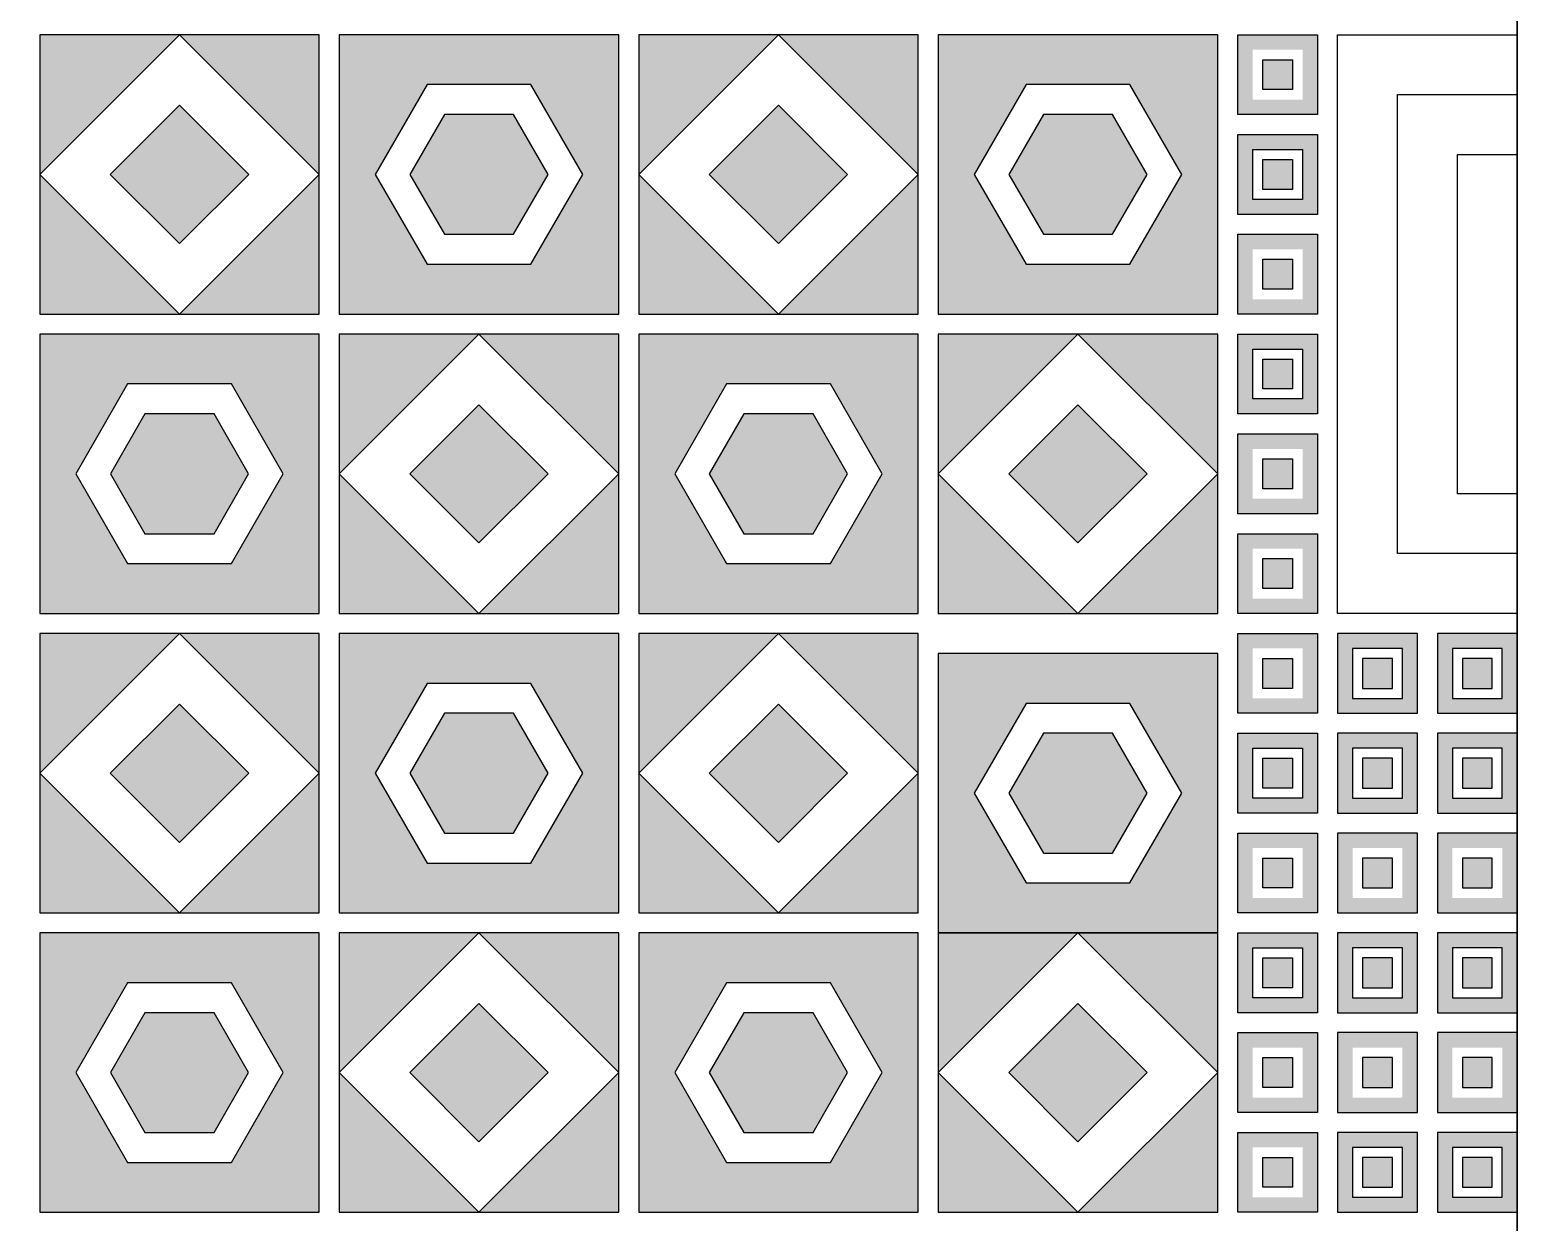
# Model space of a CAD drawing. Header units: millimetres. Extents: x -105 to 786, y -24 to 949.
# Drawn here: x 338.3 to 487.3, y 170.3 to 289.8 of the extents above; entities that cross this region are included whole.
import ezdxf

# ---------------------------------------------------------------- set-up
doc = ezdxf.new("R2010")
doc.units = ezdxf.units.MM

msp = doc.modelspace()

# ---------------------------------------------------------------- hatches: boundary and pattern name
at = {"true_color": 0x7aafdf}
h = msp.add_hatch(color=143, dxfattribs=at)
h.dxf.hatch_style = 1
h.paths.add_polyline_path([(367.299, 275.282), (353.299, 261.282), (367.299, 261.282)])
h.paths.add_polyline_path([(367.299, 289.282), (353.299, 289.282), (367.299, 275.282)])
h.paths.add_polyline_path([(353.299, 289.282), (339.299, 289.282), (339.299, 275.282)])
h.paths.add_polyline_path([(339.299, 275.282), (339.299, 261.282), (353.299, 261.282)])
h.paths.add_polyline_path([(390.227, 275.282), (386.763, 281.282), (379.835, 281.282), (376.371, 275.282), (379.835, 269.282), (386.763, 269.282)])
at = {"true_color": 0x636466}
h = msp.add_hatch(color=251, dxfattribs=at)
h.dxf.hatch_style = 1
h.paths.add_polyline_path([(353.299, 282.21), (346.37, 275.282), (353.299, 268.353), (360.228, 275.282)])
h.paths.add_polyline_path([(397.299, 289.282), (369.299, 289.282), (369.299, 261.282), (397.299, 261.282)])
h.paths.add_polyline_path([(372.907, 275.282), (378.103, 284.282), (388.495, 284.282), (393.691, 275.282), (388.495, 266.282), (378.103, 266.282)], flags=16)
h.paths.add_polyline_path([(379.835, 269.282), (376.371, 275.282), (379.835, 281.282), (386.763, 281.282), (390.227, 275.282), (386.763, 269.282)], flags=0)
at = {"true_color": 0x7aafdf}
h = msp.add_hatch(color=143, dxfattribs=at)
h.dxf.hatch_style = 1
h.paths.add_polyline_path([(399.299, 275.282), (399.299, 261.282), (413.299, 261.282)])
h.paths.add_polyline_path([(413.299, 289.282), (399.299, 289.282), (399.299, 275.282)])
h.paths.add_polyline_path([(427.299, 289.282), (413.299, 289.282), (427.299, 275.282)])
h.paths.add_polyline_path([(427.299, 275.282), (413.299, 261.282), (427.299, 261.282)])
at = {"true_color": 0x636466}
h = msp.add_hatch(color=251, dxfattribs=at)
h.dxf.hatch_style = 1
h.paths.add_polyline_path([(457.299, 289.282), (429.299, 289.282), (429.299, 261.282), (457.299, 261.282)])
h.paths.add_polyline_path([(438.103, 284.282), (448.495, 284.282), (453.691, 275.282), (448.495, 266.282), (438.103, 266.282), (432.907, 275.282)], flags=16)
h.paths.add_polyline_path([(439.835, 281.282), (446.763, 281.282), (450.227, 275.282), (446.763, 269.282), (439.835, 269.282), (436.371, 275.282)], flags=0)
h = msp.add_hatch(color=12)
h.dxf.hatch_style = 1
h.paths.add_polyline_path([(459.299, 289.282), (467.299, 289.282), (467.299, 281.282), (459.299, 281.282)])
h.paths.add_polyline_path([(460.799, 287.782), (460.799, 282.782), (465.799, 282.782), (465.799, 287.782)], flags=16)
h.paths.add_polyline_path([(461.799, 286.782), (461.799, 283.782), (464.799, 283.782), (464.799, 286.782)], flags=0)
h.paths.add_polyline_path([(461.799, 286.782), (464.799, 286.782), (464.799, 283.782), (461.799, 283.782)], flags=0)
h = msp.add_hatch(color=12)
h.dxf.hatch_style = 1
h.paths.add_polyline_path([(461.799, 286.782), (464.799, 286.782), (464.799, 283.782), (461.799, 283.782)])
h = msp.add_hatch(color=251, dxfattribs=at)
h.dxf.hatch_style = 1
h.paths.add_polyline_path([(420.228, 275.282), (413.299, 282.21), (406.37, 275.282), (413.299, 268.353)])
at = {"true_color": 0x7aafdf}
h = msp.add_hatch(color=143, dxfattribs=at)
h.dxf.hatch_style = 1
h.paths.add_polyline_path([(450.227, 275.282), (446.763, 281.282), (439.835, 281.282), (436.371, 275.282), (439.835, 269.282), (446.763, 269.282)])
h = msp.add_hatch(color=12)
h.dxf.hatch_style = 1
h.paths.add_polyline_path([(459.299, 279.282), (467.299, 279.282), (467.299, 271.282), (459.299, 271.282)])
h.paths.add_polyline_path([(460.799, 277.782), (460.799, 272.782), (465.799, 272.782), (465.799, 277.782)], flags=16)
h.paths.add_polyline_path([(461.799, 276.782), (461.799, 273.782), (464.799, 273.782), (464.799, 276.782)], flags=0)
h.paths.add_polyline_path([(461.799, 276.782), (464.799, 276.782), (464.799, 273.782), (461.799, 273.782)], flags=0)
h = msp.add_hatch(color=12)
h.dxf.hatch_style = 1
h.paths.add_polyline_path([(461.799, 276.782), (464.799, 276.782), (464.799, 273.782), (461.799, 273.782)])
h = msp.add_hatch(color=12)
h.dxf.hatch_style = 1
h.paths.add_polyline_path([(459.299, 269.282), (467.299, 269.282), (467.299, 261.282), (459.299, 261.282)])
h.paths.add_polyline_path([(460.799, 267.782), (460.799, 262.782), (465.799, 262.782), (465.799, 267.782)], flags=16)
h.paths.add_polyline_path([(461.799, 266.782), (461.799, 263.782), (464.799, 263.782), (464.799, 266.782)], flags=0)
h.paths.add_polyline_path([(461.799, 266.782), (464.799, 266.782), (464.799, 263.782), (461.799, 263.782)], flags=0)
h = msp.add_hatch(color=12)
h.dxf.hatch_style = 1
h.paths.add_polyline_path([(461.799, 266.782), (464.799, 266.782), (464.799, 263.782), (461.799, 263.782)])
h = msp.add_hatch(color=143, dxfattribs=at)
h.dxf.hatch_style = 1
h.paths.add_polyline_path([(337.299, 245.282), (323.299, 231.282), (337.299, 231.282)])
h.paths.add_polyline_path([(337.299, 259.282), (323.299, 259.282), (337.299, 245.282)])
h.paths.add_polyline_path([(323.299, 259.282), (309.299, 259.282), (309.299, 245.282)])
h.paths.add_polyline_path([(309.299, 245.282), (309.299, 231.282), (323.299, 231.282)])
h.paths.add_polyline_path([(360.227, 245.282), (356.763, 251.282), (349.835, 251.282), (346.371, 245.282), (349.835, 239.282), (356.763, 239.282)])
at = {"true_color": 0x636466}
h = msp.add_hatch(color=251, dxfattribs=at)
h.dxf.hatch_style = 1
h.paths.add_polyline_path([(323.299, 252.21), (316.37, 245.282), (323.299, 238.353), (330.228, 245.282)])
h.paths.add_polyline_path([(367.299, 259.282), (339.299, 259.282), (339.299, 231.282), (367.299, 231.282)])
h.paths.add_polyline_path([(342.907, 245.282), (348.103, 254.282), (358.495, 254.282), (363.691, 245.282), (358.495, 236.282), (348.103, 236.282)], flags=16)
h.paths.add_polyline_path([(349.835, 239.282), (346.371, 245.282), (349.835, 251.282), (356.763, 251.282), (360.227, 245.282), (356.763, 239.282)], flags=0)
at = {"true_color": 0x7aafdf}
h = msp.add_hatch(color=143, dxfattribs=at)
h.dxf.hatch_style = 1
h.paths.add_polyline_path([(397.299, 245.282), (383.299, 231.282), (397.299, 231.282)])
h.paths.add_polyline_path([(397.299, 259.282), (383.299, 259.282), (397.299, 245.282)])
h.paths.add_polyline_path([(383.299, 259.282), (369.299, 259.282), (369.299, 245.282)])
h.paths.add_polyline_path([(369.299, 245.282), (369.299, 231.282), (383.299, 231.282)])
h.paths.add_polyline_path([(420.227, 245.282), (416.763, 251.282), (409.835, 251.282), (406.371, 245.282), (409.835, 239.282), (416.763, 239.282)])
at = {"true_color": 0x636466}
h = msp.add_hatch(color=251, dxfattribs=at)
h.dxf.hatch_style = 1
h.paths.add_polyline_path([(383.299, 252.21), (376.37, 245.282), (383.299, 238.353), (390.228, 245.282)])
h.paths.add_polyline_path([(427.299, 259.282), (399.299, 259.282), (399.299, 231.282), (427.299, 231.282)])
h.paths.add_polyline_path([(402.907, 245.282), (408.103, 254.282), (418.495, 254.282), (423.691, 245.282), (418.495, 236.282), (408.103, 236.282)], flags=16)
h.paths.add_polyline_path([(409.835, 239.282), (406.371, 245.282), (409.835, 251.282), (416.763, 251.282), (420.227, 245.282), (416.763, 239.282)], flags=0)
at = {"true_color": 0x7aafdf}
h = msp.add_hatch(color=143, dxfattribs=at)
h.dxf.hatch_style = 1
h.paths.add_polyline_path([(429.299, 245.282), (429.299, 231.282), (443.299, 231.282)])
h.paths.add_polyline_path([(443.299, 259.282), (429.299, 259.282), (429.299, 245.282)])
h.paths.add_polyline_path([(457.299, 259.282), (443.299, 259.282), (457.299, 245.282)])
h.paths.add_polyline_path([(457.299, 245.282), (443.299, 231.282), (457.299, 231.282)])
h = msp.add_hatch(color=12)
h.dxf.hatch_style = 1
h.paths.add_polyline_path([(459.299, 259.282), (467.299, 259.282), (467.299, 251.282), (459.299, 251.282)])
h.paths.add_polyline_path([(460.799, 257.782), (460.799, 252.782), (465.799, 252.782), (465.799, 257.782)], flags=16)
h.paths.add_polyline_path([(461.799, 256.782), (461.799, 253.782), (464.799, 253.782), (464.799, 256.782)], flags=0)
h.paths.add_polyline_path([(461.799, 256.782), (464.799, 256.782), (464.799, 253.782), (461.799, 253.782)], flags=0)
h = msp.add_hatch(color=12)
h.dxf.hatch_style = 1
h.paths.add_polyline_path([(461.799, 256.782), (464.799, 256.782), (464.799, 253.782), (461.799, 253.782)])
at = {"true_color": 0x636466}
h = msp.add_hatch(color=251, dxfattribs=at)
h.dxf.hatch_style = 1
h.paths.add_polyline_path([(450.228, 245.282), (443.299, 252.21), (436.37, 245.282), (443.299, 238.353)])
h = msp.add_hatch(color=12)
h.dxf.hatch_style = 1
h.paths.add_polyline_path([(459.299, 249.282), (467.299, 249.282), (467.299, 241.282), (459.299, 241.282)])
h.paths.add_polyline_path([(460.799, 247.782), (460.799, 242.782), (465.799, 242.782), (465.799, 247.782)], flags=16)
h.paths.add_polyline_path([(461.799, 246.782), (461.799, 243.782), (464.799, 243.782), (464.799, 246.782)], flags=0)
h.paths.add_polyline_path([(461.799, 246.782), (464.799, 246.782), (464.799, 243.782), (461.799, 243.782)], flags=0)
h = msp.add_hatch(color=12)
h.dxf.hatch_style = 1
h.paths.add_polyline_path([(461.799, 246.782), (464.799, 246.782), (464.799, 243.782), (461.799, 243.782)])
h = msp.add_hatch(color=12)
h.dxf.hatch_style = 1
h.paths.add_polyline_path([(459.299, 239.282), (467.299, 239.282), (467.299, 231.282), (459.299, 231.282)])
h.paths.add_polyline_path([(460.799, 237.782), (460.799, 232.782), (465.799, 232.782), (465.799, 237.782)], flags=16)
h.paths.add_polyline_path([(461.799, 236.782), (461.799, 233.782), (464.799, 233.782), (464.799, 236.782)], flags=0)
h.paths.add_polyline_path([(461.799, 236.782), (464.799, 236.782), (464.799, 233.782), (461.799, 233.782)], flags=0)
h = msp.add_hatch(color=12)
h.dxf.hatch_style = 1
h.paths.add_polyline_path([(461.799, 236.782), (464.799, 236.782), (464.799, 233.782), (461.799, 233.782)])
at = {"true_color": 0x7aafdf}
h = msp.add_hatch(color=143, dxfattribs=at)
h.dxf.hatch_style = 1
h.paths.add_polyline_path([(367.299, 215.282), (353.299, 201.282), (367.299, 201.282)])
h.paths.add_polyline_path([(367.299, 229.282), (353.299, 229.282), (367.299, 215.282)])
h.paths.add_polyline_path([(353.299, 229.282), (339.299, 229.282), (339.299, 215.282)])
h.paths.add_polyline_path([(339.299, 215.282), (339.299, 201.282), (353.299, 201.282)])
h.paths.add_polyline_path([(390.227, 215.282), (386.763, 221.282), (379.835, 221.282), (376.371, 215.282), (379.835, 209.282), (386.763, 209.282)])
at = {"true_color": 0x636466}
h = msp.add_hatch(color=251, dxfattribs=at)
h.dxf.hatch_style = 1
h.paths.add_polyline_path([(353.299, 222.21), (346.37, 215.282), (353.299, 208.353), (360.228, 215.282)])
h.paths.add_polyline_path([(397.299, 229.282), (369.299, 229.282), (369.299, 201.282), (397.299, 201.282)])
h.paths.add_polyline_path([(372.907, 215.282), (378.103, 224.282), (388.495, 224.282), (393.691, 215.282), (388.495, 206.282), (378.103, 206.282)], flags=16)
h.paths.add_polyline_path([(379.835, 209.282), (376.371, 215.282), (379.835, 221.282), (386.763, 221.282), (390.227, 215.282), (386.763, 209.282)], flags=0)
at = {"true_color": 0x7aafdf}
h = msp.add_hatch(color=143, dxfattribs=at)
h.dxf.hatch_style = 1
h.paths.add_polyline_path([(399.299, 215.282), (399.299, 201.282), (413.299, 201.282)])
h.paths.add_polyline_path([(413.299, 229.282), (399.299, 229.282), (399.299, 215.282)])
h.paths.add_polyline_path([(427.299, 229.282), (413.299, 229.282), (427.299, 215.282)])
h.paths.add_polyline_path([(427.299, 215.282), (413.299, 201.282), (427.299, 201.282)])
h = msp.add_hatch(color=12)
h.dxf.hatch_style = 1
h.paths.add_polyline_path([(459.299, 229.282), (467.299, 229.282), (467.299, 221.282), (459.299, 221.282)])
h.paths.add_polyline_path([(460.799, 227.782), (460.799, 222.782), (465.799, 222.782), (465.799, 227.782)], flags=16)
h.paths.add_polyline_path([(461.799, 226.782), (461.799, 223.782), (464.799, 223.782), (464.799, 226.782)], flags=0)
h.paths.add_polyline_path([(461.799, 226.782), (464.799, 226.782), (464.799, 223.782), (461.799, 223.782)], flags=0)
h = msp.add_hatch(color=12)
h.dxf.hatch_style = 1
h.paths.add_polyline_path([(469.299, 221.282), (477.299, 221.282), (477.299, 229.282), (469.299, 229.282)])
h.paths.add_polyline_path([(470.799, 222.782), (470.799, 227.782), (475.799, 227.782), (475.799, 222.782)], flags=16)
h.paths.add_polyline_path([(471.799, 223.782), (471.799, 226.782), (474.799, 226.782), (474.799, 223.782)], flags=0)
h.paths.add_polyline_path([(471.799, 223.782), (474.799, 223.782), (474.799, 226.782), (471.799, 226.782)], flags=0)
h = msp.add_hatch(color=12)
h.dxf.hatch_style = 1
h.paths.add_polyline_path([(479.299, 221.282), (487.299, 221.282), (487.299, 229.282), (479.299, 229.282)])
h.paths.add_polyline_path([(480.799, 222.782), (480.799, 227.782), (485.799, 227.782), (485.799, 222.782)], flags=16)
h.paths.add_polyline_path([(481.799, 223.782), (481.799, 226.782), (484.799, 226.782), (484.799, 223.782)], flags=0)
h.paths.add_polyline_path([(481.799, 223.782), (484.799, 223.782), (484.799, 226.782), (481.799, 226.782)], flags=0)
at = {"true_color": 0x636466}
h = msp.add_hatch(color=251, dxfattribs=at)
h.dxf.hatch_style = 1
h.paths.add_polyline_path([(457.299, 227.282), (429.299, 227.282), (429.299, 199.282), (457.299, 199.282)])
h.paths.add_polyline_path([(438.103, 222.282), (448.495, 222.282), (453.691, 213.282), (448.495, 204.282), (438.103, 204.282), (432.907, 213.282)], flags=16)
h.paths.add_polyline_path([(439.835, 219.282), (446.763, 219.282), (450.227, 213.282), (446.763, 207.282), (439.835, 207.282), (436.371, 213.282)], flags=0)
h = msp.add_hatch(color=12)
h.dxf.hatch_style = 1
h.paths.add_polyline_path([(461.799, 226.782), (464.799, 226.782), (464.799, 223.782), (461.799, 223.782)])
h = msp.add_hatch(color=12)
h.dxf.hatch_style = 1
h.paths.add_polyline_path([(471.799, 223.782), (474.799, 223.782), (474.799, 226.782), (471.799, 226.782)])
h = msp.add_hatch(color=12)
h.dxf.hatch_style = 1
h.paths.add_polyline_path([(481.799, 223.782), (484.799, 223.782), (484.799, 226.782), (481.799, 226.782)])
h = msp.add_hatch(color=251, dxfattribs=at)
h.dxf.hatch_style = 1
h.paths.add_polyline_path([(420.228, 215.282), (413.299, 222.21), (406.37, 215.282), (413.299, 208.353)])
at = {"true_color": 0x7aafdf}
h = msp.add_hatch(color=143, dxfattribs=at)
h.dxf.hatch_style = 1
h.paths.add_polyline_path([(450.227, 213.282), (446.763, 219.282), (439.835, 219.282), (436.371, 213.282), (439.835, 207.282), (446.763, 207.282)])
h = msp.add_hatch(color=12)
h.dxf.hatch_style = 1
h.paths.add_polyline_path([(459.299, 219.282), (467.299, 219.282), (467.299, 211.282), (459.299, 211.282)])
h.paths.add_polyline_path([(460.799, 217.782), (460.799, 212.782), (465.799, 212.782), (465.799, 217.782)], flags=16)
h.paths.add_polyline_path([(461.799, 216.782), (461.799, 213.782), (464.799, 213.782), (464.799, 216.782)], flags=0)
h.paths.add_polyline_path([(461.799, 216.782), (464.799, 216.782), (464.799, 213.782), (461.799, 213.782)], flags=0)
h = msp.add_hatch(color=12)
h.dxf.hatch_style = 1
h.paths.add_polyline_path([(469.299, 211.282), (477.299, 211.282), (477.299, 219.282), (469.299, 219.282)])
h.paths.add_polyline_path([(470.799, 212.782), (470.799, 217.782), (475.799, 217.782), (475.799, 212.782)], flags=16)
h.paths.add_polyline_path([(471.799, 213.782), (471.799, 216.782), (474.799, 216.782), (474.799, 213.782)], flags=0)
h.paths.add_polyline_path([(471.799, 213.782), (474.799, 213.782), (474.799, 216.782), (471.799, 216.782)], flags=0)
h = msp.add_hatch(color=12)
h.dxf.hatch_style = 1
h.paths.add_polyline_path([(479.299, 211.282), (487.299, 211.282), (487.299, 219.282), (479.299, 219.282)])
h.paths.add_polyline_path([(480.799, 212.782), (480.799, 217.782), (485.799, 217.782), (485.799, 212.782)], flags=16)
h.paths.add_polyline_path([(481.799, 213.782), (481.799, 216.782), (484.799, 216.782), (484.799, 213.782)], flags=0)
h.paths.add_polyline_path([(481.799, 213.782), (484.799, 213.782), (484.799, 216.782), (481.799, 216.782)], flags=0)
h = msp.add_hatch(color=12)
h.dxf.hatch_style = 1
h.paths.add_polyline_path([(461.799, 216.782), (464.799, 216.782), (464.799, 213.782), (461.799, 213.782)])
h = msp.add_hatch(color=12)
h.dxf.hatch_style = 1
h.paths.add_polyline_path([(471.799, 213.782), (474.799, 213.782), (474.799, 216.782), (471.799, 216.782)])
h = msp.add_hatch(color=12)
h.dxf.hatch_style = 1
h.paths.add_polyline_path([(481.799, 213.782), (484.799, 213.782), (484.799, 216.782), (481.799, 216.782)])
h = msp.add_hatch(color=12)
h.dxf.hatch_style = 1
h.paths.add_polyline_path([(459.299, 209.282), (467.299, 209.282), (467.299, 201.282), (459.299, 201.282)])
h.paths.add_polyline_path([(460.799, 207.782), (460.799, 202.782), (465.799, 202.782), (465.799, 207.782)], flags=16)
h.paths.add_polyline_path([(461.799, 206.782), (461.799, 203.782), (464.799, 203.782), (464.799, 206.782)], flags=0)
h.paths.add_polyline_path([(461.799, 206.782), (464.799, 206.782), (464.799, 203.782), (461.799, 203.782)], flags=0)
h = msp.add_hatch(color=12)
h.dxf.hatch_style = 1
h.paths.add_polyline_path([(469.299, 201.282), (477.299, 201.282), (477.299, 209.282), (469.299, 209.282)])
h.paths.add_polyline_path([(470.799, 202.782), (470.799, 207.782), (475.799, 207.782), (475.799, 202.782)], flags=16)
h.paths.add_polyline_path([(471.799, 203.782), (471.799, 206.782), (474.799, 206.782), (474.799, 203.782)], flags=0)
h.paths.add_polyline_path([(471.799, 203.782), (474.799, 203.782), (474.799, 206.782), (471.799, 206.782)], flags=0)
h = msp.add_hatch(color=12)
h.dxf.hatch_style = 1
h.paths.add_polyline_path([(479.299, 201.282), (487.299, 201.282), (487.299, 209.282), (479.299, 209.282)])
h.paths.add_polyline_path([(480.799, 202.782), (480.799, 207.782), (485.799, 207.782), (485.799, 202.782)], flags=16)
h.paths.add_polyline_path([(481.799, 203.782), (481.799, 206.782), (484.799, 206.782), (484.799, 203.782)], flags=0)
h.paths.add_polyline_path([(481.799, 203.782), (484.799, 203.782), (484.799, 206.782), (481.799, 206.782)], flags=0)
h = msp.add_hatch(color=12)
h.dxf.hatch_style = 1
h.paths.add_polyline_path([(461.799, 206.782), (464.799, 206.782), (464.799, 203.782), (461.799, 203.782)])
h = msp.add_hatch(color=12)
h.dxf.hatch_style = 1
h.paths.add_polyline_path([(471.799, 203.782), (474.799, 203.782), (474.799, 206.782), (471.799, 206.782)])
h = msp.add_hatch(color=12)
h.dxf.hatch_style = 1
h.paths.add_polyline_path([(481.799, 203.782), (484.799, 203.782), (484.799, 206.782), (481.799, 206.782)])
at = {"true_color": 0x636466}
h = msp.add_hatch(color=251, dxfattribs=at)
h.dxf.hatch_style = 1
h.paths.add_polyline_path([(367.299, 199.282), (339.299, 199.282), (339.299, 171.282), (367.299, 171.282)])
h.paths.add_polyline_path([(348.103, 194.282), (358.495, 194.282), (363.691, 185.282), (358.495, 176.282), (348.103, 176.282), (342.907, 185.282)], flags=16)
h.paths.add_polyline_path([(349.835, 191.282), (356.763, 191.282), (360.227, 185.282), (356.763, 179.282), (349.835, 179.282), (346.371, 185.282)], flags=0)
at = {"true_color": 0x7aafdf}
h = msp.add_hatch(color=143, dxfattribs=at)
h.dxf.hatch_style = 1
h.paths.add_polyline_path([(397.299, 185.282), (383.299, 171.282), (397.299, 171.282)])
h.paths.add_polyline_path([(397.299, 199.282), (383.299, 199.282), (397.299, 185.282)])
h.paths.add_polyline_path([(383.299, 199.282), (369.299, 199.282), (369.299, 185.282)])
h.paths.add_polyline_path([(369.299, 185.282), (369.299, 171.282), (383.299, 171.282)])
h.paths.add_polyline_path([(420.227, 185.282), (416.763, 191.282), (409.835, 191.282), (406.371, 185.282), (409.835, 179.282), (416.763, 179.282)])
at = {"true_color": 0x636466}
h = msp.add_hatch(color=251, dxfattribs=at)
h.dxf.hatch_style = 1
h.paths.add_polyline_path([(383.299, 192.21), (376.37, 185.282), (383.299, 178.353), (390.228, 185.282)])
h.paths.add_polyline_path([(427.299, 199.282), (399.299, 199.282), (399.299, 171.282), (427.299, 171.282)])
h.paths.add_polyline_path([(402.907, 185.282), (408.103, 194.282), (418.495, 194.282), (423.691, 185.282), (418.495, 176.282), (408.103, 176.282)], flags=16)
h.paths.add_polyline_path([(409.835, 179.282), (406.371, 185.282), (409.835, 191.282), (416.763, 191.282), (420.227, 185.282), (416.763, 179.282)], flags=0)
at = {"true_color": 0x7aafdf}
h = msp.add_hatch(color=143, dxfattribs=at)
h.dxf.hatch_style = 1
h.paths.add_polyline_path([(429.299, 185.282), (429.299, 171.282), (443.299, 171.282)])
h.paths.add_polyline_path([(443.299, 199.282), (429.299, 199.282), (429.299, 185.282)])
h.paths.add_polyline_path([(457.299, 199.282), (443.299, 199.282), (457.299, 185.282)])
h.paths.add_polyline_path([(457.299, 185.282), (443.299, 171.282), (457.299, 171.282)])
h = msp.add_hatch(color=12)
h.dxf.hatch_style = 1
h.paths.add_polyline_path([(459.299, 199.282), (467.299, 199.282), (467.299, 191.282), (459.299, 191.282)])
h.paths.add_polyline_path([(460.799, 197.782), (460.799, 192.782), (465.799, 192.782), (465.799, 197.782)], flags=16)
h.paths.add_polyline_path([(461.799, 196.782), (461.799, 193.782), (464.799, 193.782), (464.799, 196.782)], flags=0)
h.paths.add_polyline_path([(461.799, 196.782), (464.799, 196.782), (464.799, 193.782), (461.799, 193.782)], flags=0)
h = msp.add_hatch(color=12)
h.dxf.hatch_style = 1
h.paths.add_polyline_path([(469.299, 191.282), (477.299, 191.282), (477.299, 199.282), (469.299, 199.282)])
h.paths.add_polyline_path([(470.799, 192.782), (470.799, 197.782), (475.799, 197.782), (475.799, 192.782)], flags=16)
h.paths.add_polyline_path([(471.799, 193.782), (471.799, 196.782), (474.799, 196.782), (474.799, 193.782)], flags=0)
h.paths.add_polyline_path([(471.799, 193.782), (474.799, 193.782), (474.799, 196.782), (471.799, 196.782)], flags=0)
h = msp.add_hatch(color=12)
h.dxf.hatch_style = 1
h.paths.add_polyline_path([(479.299, 191.282), (487.299, 191.282), (487.299, 199.282), (479.299, 199.282)])
h.paths.add_polyline_path([(480.799, 192.782), (480.799, 197.782), (485.799, 197.782), (485.799, 192.782)], flags=16)
h.paths.add_polyline_path([(481.799, 193.782), (481.799, 196.782), (484.799, 196.782), (484.799, 193.782)], flags=0)
h.paths.add_polyline_path([(481.799, 193.782), (484.799, 193.782), (484.799, 196.782), (481.799, 196.782)], flags=0)
h = msp.add_hatch(color=12)
h.dxf.hatch_style = 1
h.paths.add_polyline_path([(461.799, 196.782), (464.799, 196.782), (464.799, 193.782), (461.799, 193.782)])
h = msp.add_hatch(color=12)
h.dxf.hatch_style = 1
h.paths.add_polyline_path([(471.799, 193.782), (474.799, 193.782), (474.799, 196.782), (471.799, 196.782)])
h = msp.add_hatch(color=12)
h.dxf.hatch_style = 1
h.paths.add_polyline_path([(481.799, 193.782), (484.799, 193.782), (484.799, 196.782), (481.799, 196.782)])
at = {"true_color": 0x636466}
h = msp.add_hatch(color=251, dxfattribs=at)
h.dxf.hatch_style = 1
h.paths.add_polyline_path([(450.228, 185.282), (443.299, 192.21), (436.37, 185.282), (443.299, 178.353)])
at = {"true_color": 0x7aafdf}
h = msp.add_hatch(color=143, dxfattribs=at)
h.dxf.hatch_style = 1
h.paths.add_polyline_path([(360.227, 185.282), (356.763, 191.282), (349.835, 191.282), (346.371, 185.282), (349.835, 179.282), (356.763, 179.282)])
h = msp.add_hatch(color=12)
h.dxf.hatch_style = 1
h.paths.add_polyline_path([(459.299, 189.282), (467.299, 189.282), (467.299, 181.282), (459.299, 181.282)])
h.paths.add_polyline_path([(460.799, 187.782), (460.799, 182.782), (465.799, 182.782), (465.799, 187.782)], flags=16)
h.paths.add_polyline_path([(461.799, 186.782), (461.799, 183.782), (464.799, 183.782), (464.799, 186.782)], flags=0)
h.paths.add_polyline_path([(461.799, 186.782), (464.799, 186.782), (464.799, 183.782), (461.799, 183.782)], flags=0)
h = msp.add_hatch(color=12)
h.dxf.hatch_style = 1
h.paths.add_polyline_path([(469.299, 181.282), (477.299, 181.282), (477.299, 189.282), (469.299, 189.282)])
h.paths.add_polyline_path([(470.799, 182.782), (470.799, 187.782), (475.799, 187.782), (475.799, 182.782)], flags=16)
h.paths.add_polyline_path([(471.799, 183.782), (471.799, 186.782), (474.799, 186.782), (474.799, 183.782)], flags=0)
h.paths.add_polyline_path([(471.799, 183.782), (474.799, 183.782), (474.799, 186.782), (471.799, 186.782)], flags=0)
h = msp.add_hatch(color=12)
h.dxf.hatch_style = 1
h.paths.add_polyline_path([(479.299, 181.282), (487.299, 181.282), (487.299, 189.282), (479.299, 189.282)])
h.paths.add_polyline_path([(480.799, 182.782), (480.799, 187.782), (485.799, 187.782), (485.799, 182.782)], flags=16)
h.paths.add_polyline_path([(481.799, 183.782), (481.799, 186.782), (484.799, 186.782), (484.799, 183.782)], flags=0)
h.paths.add_polyline_path([(481.799, 183.782), (484.799, 183.782), (484.799, 186.782), (481.799, 186.782)], flags=0)
h = msp.add_hatch(color=12)
h.dxf.hatch_style = 1
h.paths.add_polyline_path([(461.799, 186.782), (464.799, 186.782), (464.799, 183.782), (461.799, 183.782)])
h = msp.add_hatch(color=12)
h.dxf.hatch_style = 1
h.paths.add_polyline_path([(471.799, 183.782), (474.799, 183.782), (474.799, 186.782), (471.799, 186.782)])
h = msp.add_hatch(color=12)
h.dxf.hatch_style = 1
h.paths.add_polyline_path([(481.799, 183.782), (484.799, 183.782), (484.799, 186.782), (481.799, 186.782)])
h = msp.add_hatch(color=12)
h.dxf.hatch_style = 1
h.paths.add_polyline_path([(459.299, 179.282), (467.299, 179.282), (467.299, 171.282), (459.299, 171.282)])
h.paths.add_polyline_path([(460.799, 177.782), (460.799, 172.782), (465.799, 172.782), (465.799, 177.782)], flags=16)
h.paths.add_polyline_path([(461.799, 176.782), (461.799, 173.782), (464.799, 173.782), (464.799, 176.782)], flags=0)
h.paths.add_polyline_path([(461.799, 176.782), (464.799, 176.782), (464.799, 173.782), (461.799, 173.782)], flags=0)
h = msp.add_hatch(color=12)
h.dxf.hatch_style = 1
h.paths.add_polyline_path([(469.299, 171.282), (477.299, 171.282), (477.299, 179.282), (469.299, 179.282)])
h.paths.add_polyline_path([(470.799, 172.782), (470.799, 177.782), (475.799, 177.782), (475.799, 172.782)], flags=16)
h.paths.add_polyline_path([(471.799, 173.782), (471.799, 176.782), (474.799, 176.782), (474.799, 173.782)], flags=0)
h.paths.add_polyline_path([(471.799, 173.782), (474.799, 173.782), (474.799, 176.782), (471.799, 176.782)], flags=0)
h = msp.add_hatch(color=12)
h.dxf.hatch_style = 1
h.paths.add_polyline_path([(479.299, 171.282), (487.299, 171.282), (487.299, 179.282), (479.299, 179.282)])
h.paths.add_polyline_path([(480.799, 172.782), (480.799, 177.782), (485.799, 177.782), (485.799, 172.782)], flags=16)
h.paths.add_polyline_path([(481.799, 173.782), (481.799, 176.782), (484.799, 176.782), (484.799, 173.782)], flags=0)
h.paths.add_polyline_path([(481.799, 173.782), (484.799, 173.782), (484.799, 176.782), (481.799, 176.782)], flags=0)
h = msp.add_hatch(color=12)
h.dxf.hatch_style = 1
h.paths.add_polyline_path([(461.799, 176.782), (464.799, 176.782), (464.799, 173.782), (461.799, 173.782)])
h = msp.add_hatch(color=12)
h.dxf.hatch_style = 1
h.paths.add_polyline_path([(471.799, 173.782), (474.799, 173.782), (474.799, 176.782), (471.799, 176.782)])
h = msp.add_hatch(color=12)
h.dxf.hatch_style = 1
h.paths.add_polyline_path([(481.799, 173.782), (484.799, 173.782), (484.799, 176.782), (481.799, 176.782)])

# ---------------------------------------------------------------- linework, layer by layer
for p, q in [((487.299, 439.282), (487.299, 81.282)), ((487.299, 81.282), (487.299, 439.282)), ((339.299, 275.282), (353.299, 289.282)), ((353.299, 289.282), (367.299, 275.282)), ((399.299, 275.282), (413.299, 289.282)), ((413.299, 289.282), (427.299, 275.282)), ((469.299, 231.282), (469.299, 289.282)), ((469.299, 289.282), (487.299, 289.282)), ((475.299, 237.282), (475.299, 283.282)), ((475.299, 283.282), (487.299, 283.282)), ((346.37, 275.282), (353.299, 282.21)), ((353.299, 282.21), (360.228, 275.282)), ((406.37, 275.282), (413.299, 282.21)), ((413.299, 282.21), (420.228, 275.282)), ((481.299, 243.282), (481.299, 277.282)), ((481.299, 277.282), (487.299, 277.282)), ((353.299, 261.282), (339.299, 275.282)), ((353.299, 268.353), (346.37, 275.282)), ((367.299, 275.282), (353.299, 261.282)), ((360.228, 275.282), (353.299, 268.353)), ((413.299, 261.282), (399.299, 275.282)), ((413.299, 268.353), (406.37, 275.282)), ((427.299, 275.282), (413.299, 261.282)), ((420.228, 275.282), (413.299, 268.353)), ((369.299, 245.282), (383.299, 259.282)), ((383.299, 259.282), (397.299, 245.282)), ((429.299, 245.282), (443.299, 259.282)), ((443.299, 259.282), (457.299, 245.282)), ((376.37, 245.282), (383.299, 252.21)), ((383.299, 252.21), (390.228, 245.282)), ((436.37, 245.282), (443.299, 252.21)), ((443.299, 252.21), (450.228, 245.282)), ((383.299, 231.282), (369.299, 245.282)), ((383.299, 238.353), (376.37, 245.282)), ((397.299, 245.282), (383.299, 231.282)), ((390.228, 245.282), (383.299, 238.353)), ((443.299, 231.282), (429.299, 245.282)), ((443.299, 238.353), (436.37, 245.282)), ((457.299, 245.282), (443.299, 231.282)), ((450.228, 245.282), (443.299, 238.353)), ((487.299, 243.282), (481.299, 243.282)), ((487.299, 237.282), (475.299, 237.282)), ((487.299, 231.282), (469.299, 231.282)), ((487.299, 231.282), (469.299, 231.282)), ((487.299, 231.282), (469.299, 231.282)), ((487.299, 229.282), (487.299, 231.282)), ((339.299, 215.282), (353.299, 229.282)), ((353.299, 229.282), (367.299, 215.282)), ((399.299, 215.282), (413.299, 229.282)), ((413.299, 229.282), (427.299, 215.282)), ((346.37, 215.282), (353.299, 222.21)), ((353.299, 222.21), (360.228, 215.282)), ((406.37, 215.282), (413.299, 222.21)), ((413.299, 222.21), (420.228, 215.282)), ((353.299, 201.282), (339.299, 215.282)), ((353.299, 208.353), (346.37, 215.282)), ((367.299, 215.282), (353.299, 201.282)), ((360.228, 215.282), (353.299, 208.353)), ((413.299, 201.282), (399.299, 215.282)), ((413.299, 208.353), (406.37, 215.282)), ((427.299, 215.282), (413.299, 201.282)), ((420.228, 215.282), (413.299, 208.353)), ((369.299, 185.282), (383.299, 199.282)), ((383.299, 199.282), (397.299, 185.282)), ((429.299, 185.282), (443.299, 199.282)), ((443.299, 199.282), (457.299, 185.282)), ((487.299, 199.282), (479.299, 199.282)), ((376.37, 185.282), (383.299, 192.21)), ((383.299, 192.21), (390.228, 185.282)), ((436.37, 185.282), (443.299, 192.21)), ((443.299, 192.21), (450.228, 185.282)), ((487.299, 188.282), (487.299, 186.282)), ((383.299, 171.282), (369.299, 185.282)), ((383.299, 178.353), (376.37, 185.282)), ((397.299, 185.282), (383.299, 171.282)), ((390.228, 185.282), (383.299, 178.353)), ((443.299, 171.282), (429.299, 185.282)), ((443.299, 178.353), (436.37, 185.282)), ((457.299, 185.282), (443.299, 171.282)), ((450.228, 185.282), (443.299, 178.353))]:
    msp.add_line(p, q)
for points in [[(339.299, 261.282), (367.299, 261.282), (367.299, 289.282), (339.299, 289.282)], [(369.299, 261.282), (397.299, 261.282), (397.299, 289.282), (369.299, 289.282)], [(399.299, 261.282), (427.299, 261.282), (427.299, 289.282), (399.299, 289.282)], [(429.299, 261.282), (457.299, 261.282), (457.299, 289.282), (429.299, 289.282)], [(467.299, 281.282), (459.299, 281.282), (459.299, 289.282), (467.299, 289.282)], [(464.799, 283.782), (461.799, 283.782), (461.799, 286.782), (464.799, 286.782)], [(388.495, 266.282), (393.691, 275.282), (388.495, 284.282), (378.103, 284.282), (372.907, 275.282), (378.103, 266.282)], [(448.495, 266.282), (453.691, 275.282), (448.495, 284.282), (438.103, 284.282), (432.907, 275.282), (438.103, 266.282)], [(438.103, 284.282), (432.907, 275.282), (438.103, 266.282), (448.495, 266.282), (453.691, 275.282), (448.495, 284.282)], [(386.763, 269.282), (390.227, 275.282), (386.763, 281.282), (379.835, 281.282), (376.371, 275.282), (379.835, 269.282)], [(439.835, 281.282), (436.371, 275.282), (439.835, 269.282), (446.763, 269.282), (450.227, 275.282), (446.763, 281.282)], [(467.299, 271.282), (459.299, 271.282), (459.299, 279.282), (467.299, 279.282)], [(465.799, 272.782), (460.799, 272.782), (460.799, 277.782), (465.799, 277.782)], [(464.799, 273.782), (461.799, 273.782), (461.799, 276.782), (464.799, 276.782)], [(467.299, 261.282), (459.299, 261.282), (459.299, 269.282), (467.299, 269.282)], [(464.799, 263.782), (461.799, 263.782), (461.799, 266.782), (464.799, 266.782)], [(339.299, 231.282), (367.299, 231.282), (367.299, 259.282), (339.299, 259.282)], [(369.299, 231.282), (397.299, 231.282), (397.299, 259.282), (369.299, 259.282)], [(399.299, 231.282), (427.299, 231.282), (427.299, 259.282), (399.299, 259.282)], [(429.299, 231.282), (457.299, 231.282), (457.299, 259.282), (429.299, 259.282)], [(467.299, 251.282), (459.299, 251.282), (459.299, 259.282), (467.299, 259.282)], [(465.799, 252.782), (460.799, 252.782), (460.799, 257.782), (465.799, 257.782)], [(464.799, 253.782), (461.799, 253.782), (461.799, 256.782), (464.799, 256.782)], [(358.495, 236.282), (363.691, 245.282), (358.495, 254.282), (348.103, 254.282), (342.907, 245.282), (348.103, 236.282)], [(418.495, 236.282), (423.691, 245.282), (418.495, 254.282), (408.103, 254.282), (402.907, 245.282), (408.103, 236.282)], [(356.763, 239.282), (360.227, 245.282), (356.763, 251.282), (349.835, 251.282), (346.371, 245.282), (349.835, 239.282)], [(416.763, 239.282), (420.227, 245.282), (416.763, 251.282), (409.835, 251.282), (406.371, 245.282), (409.835, 239.282)], [(467.299, 241.282), (459.299, 241.282), (459.299, 249.282), (467.299, 249.282)], [(464.799, 243.782), (461.799, 243.782), (461.799, 246.782), (464.799, 246.782)], [(467.299, 231.282), (459.299, 231.282), (459.299, 239.282), (467.299, 239.282)], [(464.799, 233.782), (461.799, 233.782), (461.799, 236.782), (464.799, 236.782)], [(339.299, 201.282), (367.299, 201.282), (367.299, 229.282), (339.299, 229.282)], [(369.299, 201.282), (397.299, 201.282), (397.299, 229.282), (369.299, 229.282)], [(399.299, 201.282), (427.299, 201.282), (427.299, 229.282), (399.299, 229.282)], [(467.299, 221.282), (459.299, 221.282), (459.299, 229.282), (467.299, 229.282)], [(477.299, 229.282), (469.299, 229.282), (469.299, 221.282), (477.299, 221.282)], [(487.299, 229.282), (479.299, 229.282), (479.299, 221.282), (487.299, 221.282)], [(429.299, 199.282), (457.299, 199.282), (457.299, 227.282), (429.299, 227.282)], [(464.799, 223.782), (461.799, 223.782), (461.799, 226.782), (464.799, 226.782)], [(475.799, 227.782), (470.799, 227.782), (470.799, 222.782), (475.799, 222.782)], [(474.799, 226.782), (471.799, 226.782), (471.799, 223.782), (474.799, 223.782)], [(485.799, 227.782), (480.799, 227.782), (480.799, 222.782), (485.799, 222.782)], [(484.799, 226.782), (481.799, 226.782), (481.799, 223.782), (484.799, 223.782)], [(388.495, 206.282), (393.691, 215.282), (388.495, 224.282), (378.103, 224.282), (372.907, 215.282), (378.103, 206.282)], [(448.495, 204.282), (453.691, 213.282), (448.495, 222.282), (438.103, 222.282), (432.907, 213.282), (438.103, 204.282)], [(438.103, 222.282), (432.907, 213.282), (438.103, 204.282), (448.495, 204.282), (453.691, 213.282), (448.495, 222.282)], [(386.763, 209.282), (390.227, 215.282), (386.763, 221.282), (379.835, 221.282), (376.371, 215.282), (379.835, 209.282)], [(439.835, 219.282), (436.371, 213.282), (439.835, 207.282), (446.763, 207.282), (450.227, 213.282), (446.763, 219.282)], [(467.299, 211.282), (459.299, 211.282), (459.299, 219.282), (467.299, 219.282)], [(477.299, 219.282), (469.299, 219.282), (469.299, 211.282), (477.299, 211.282)], [(487.299, 219.282), (479.299, 219.282), (479.299, 211.282), (487.299, 211.282)], [(465.799, 212.782), (460.799, 212.782), (460.799, 217.782), (465.799, 217.782)], [(475.799, 217.782), (470.799, 217.782), (470.799, 212.782), (475.799, 212.782)], [(485.799, 217.782), (480.799, 217.782), (480.799, 212.782), (485.799, 212.782)], [(464.799, 213.782), (461.799, 213.782), (461.799, 216.782), (464.799, 216.782)], [(474.799, 216.782), (471.799, 216.782), (471.799, 213.782), (474.799, 213.782)], [(484.799, 216.782), (481.799, 216.782), (481.799, 213.782), (484.799, 213.782)], [(467.299, 201.282), (459.299, 201.282), (459.299, 209.282), (467.299, 209.282)], [(477.299, 209.282), (469.299, 209.282), (469.299, 201.282), (477.299, 201.282)], [(487.299, 209.282), (479.299, 209.282), (479.299, 201.282), (487.299, 201.282)], [(464.799, 203.782), (461.799, 203.782), (461.799, 206.782), (464.799, 206.782)], [(474.799, 206.782), (471.799, 206.782), (471.799, 203.782), (474.799, 203.782)], [(484.799, 206.782), (481.799, 206.782), (481.799, 203.782), (484.799, 203.782)], [(339.299, 171.282), (367.299, 171.282), (367.299, 199.282), (339.299, 199.282)], [(369.299, 171.282), (397.299, 171.282), (397.299, 199.282), (369.299, 199.282)], [(399.299, 171.282), (427.299, 171.282), (427.299, 199.282), (399.299, 199.282)], [(429.299, 171.282), (457.299, 171.282), (457.299, 199.282), (429.299, 199.282)], [(467.299, 191.282), (459.299, 191.282), (459.299, 199.282), (467.299, 199.282)], [(477.299, 199.282), (469.299, 199.282), (469.299, 191.282), (477.299, 191.282)], [(487.299, 199.282), (479.299, 199.282), (479.299, 191.282), (487.299, 191.282)], [(465.799, 192.782), (460.799, 192.782), (460.799, 197.782), (465.799, 197.782)], [(464.799, 193.782), (461.799, 193.782), (461.799, 196.782), (464.799, 196.782)], [(475.799, 197.782), (470.799, 197.782), (470.799, 192.782), (475.799, 192.782)], [(474.799, 196.782), (471.799, 196.782), (471.799, 193.782), (474.799, 193.782)], [(485.799, 197.782), (480.799, 197.782), (480.799, 192.782), (485.799, 192.782)], [(484.799, 196.782), (481.799, 196.782), (481.799, 193.782), (484.799, 193.782)], [(358.495, 176.282), (363.691, 185.282), (358.495, 194.282), (348.103, 194.282), (342.907, 185.282), (348.103, 176.282)], [(348.103, 194.282), (342.907, 185.282), (348.103, 176.282), (358.495, 176.282), (363.691, 185.282), (358.495, 194.282)], [(418.495, 176.282), (423.691, 185.282), (418.495, 194.282), (408.103, 194.282), (402.907, 185.282), (408.103, 176.282)], [(349.835, 191.282), (346.371, 185.282), (349.835, 179.282), (356.763, 179.282), (360.227, 185.282), (356.763, 191.282)], [(416.763, 179.282), (420.227, 185.282), (416.763, 191.282), (409.835, 191.282), (406.371, 185.282), (409.835, 179.282)], [(467.299, 181.282), (459.299, 181.282), (459.299, 189.282), (467.299, 189.282)], [(477.299, 189.282), (469.299, 189.282), (469.299, 181.282), (477.299, 181.282)], [(487.299, 189.282), (479.299, 189.282), (479.299, 181.282), (487.299, 181.282)], [(464.799, 183.782), (461.799, 183.782), (461.799, 186.782), (464.799, 186.782)], [(474.799, 186.782), (471.799, 186.782), (471.799, 183.782), (474.799, 183.782)], [(484.799, 186.782), (481.799, 186.782), (481.799, 183.782), (484.799, 183.782)], [(467.299, 171.282), (459.299, 171.282), (459.299, 179.282), (467.299, 179.282)], [(477.299, 179.282), (469.299, 179.282), (469.299, 171.282), (477.299, 171.282)], [(487.299, 179.282), (479.299, 179.282), (479.299, 171.282), (487.299, 171.282)], [(475.799, 177.782), (470.799, 177.782), (470.799, 172.782), (475.799, 172.782)], [(485.799, 177.782), (480.799, 177.782), (480.799, 172.782), (485.799, 172.782)], [(464.799, 173.782), (461.799, 173.782), (461.799, 176.782), (464.799, 176.782)], [(474.799, 176.782), (471.799, 176.782), (471.799, 173.782), (474.799, 173.782)], [(484.799, 176.782), (481.799, 176.782), (481.799, 173.782), (484.799, 173.782)]]:
    msp.add_lwpolyline(points, close=True)

doc.saveas('drawing.dxf')
